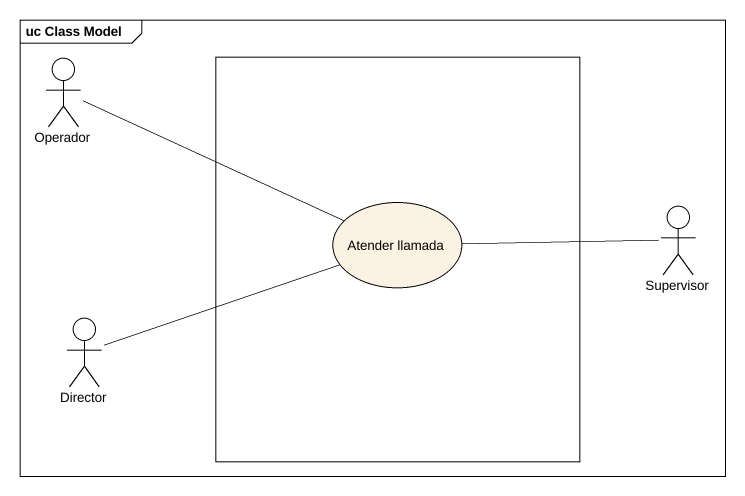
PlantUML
@startuml
mainframe uc Class Model
actor Operador
rectangle " " as rectangle1 {
  usecase "Atender llamada" as Atender_llamada
}
actor Supervisor
actor Director
Operador -right- Atender_llamada
Supervisor -left- Atender_llamada
Director -right- Atender_llamada
@enduml
